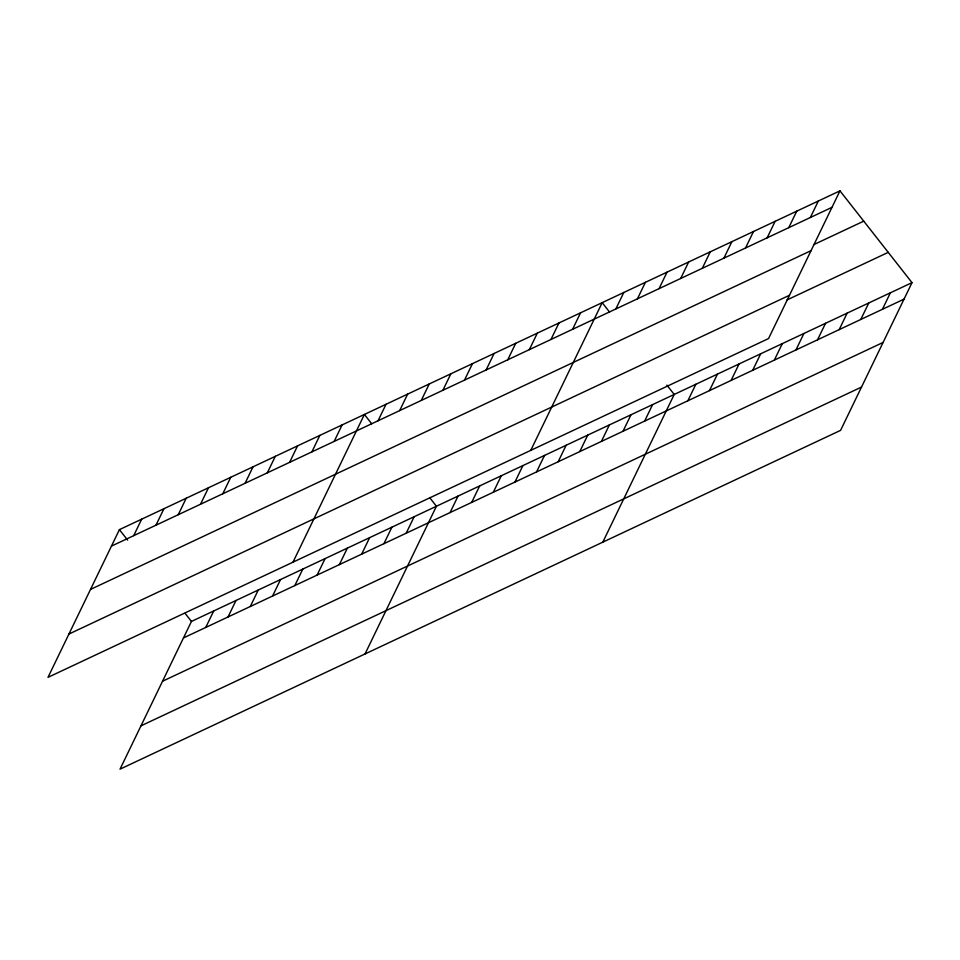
<?xml version="1.0" encoding="UTF-8"?>
<svg xmlns="http://www.w3.org/2000/svg" width="960" height="960" viewBox="0 0 960 960"><rect width="100%" height="100%" fill="white"/><g stroke="black" fill="none" stroke-linecap="round" stroke-linejoin="round"><path stroke-width="1.44" d="M839.964 190.848L119.412 529.644L48 677.352L768.552 338.568L839.964 190.848L912 282.648L840.588 430.356L120.036 769.152L191.448 621.432L912 282.648M133.716 535.644L141.672 519.168M155.976 525.18L163.944 508.692M178.248 514.704L186.216 498.228M200.52 504.24L208.488 487.752M222.792 493.764L230.76 477.276M245.064 483.288L253.032 466.812M267.336 472.824L275.304 456.336M205.752 627.444L213.72 610.968M289.608 462.348L297.576 445.86M228.024 616.98L235.992 600.492M311.88 451.872L319.848 435.396M250.296 606.504L258.264 590.016M334.152 441.408L342.12 424.92M272.568 596.028L280.536 579.552M292.992 562.164L364.392 414.456L371.712 423.768M294.84 585.564L302.808 569.076M378.048 420.768L386.016 404.292M317.112 575.088L325.08 558.612M399.66 410.604L407.628 394.128M339.384 564.612L347.352 548.136M421.272 400.44L429.24 383.964M361.656 554.148L369.624 537.66M442.896 390.276L450.864 373.8M383.928 543.672L391.896 527.196M464.508 380.112L472.476 363.636M406.188 533.208L414.156 516.72M486.132 369.948L494.1 353.472M365.028 653.964L436.428 506.244L430.032 498.096M507.744 359.784L515.712 343.308M450.084 512.568L458.052 496.08M529.356 349.62L537.324 333.144M471.696 502.404L479.664 485.916M550.98 339.456L558.948 322.98M493.32 492.24L501.288 475.764M572.592 329.292L580.56 312.816M514.932 482.076L522.9 465.6M530.772 450.36L602.184 302.652L609.492 311.976M536.544 471.912L544.512 455.436M615.828 308.976L623.796 292.488M558.168 461.748L566.136 445.272M637.44 298.812L645.408 282.324M579.78 451.584L587.748 435.108M659.064 288.648L667.032 272.16M601.404 441.42L609.372 424.944M680.676 278.484L688.644 261.996M623.016 431.256L630.984 414.78M702.288 268.32L710.256 251.832M644.628 421.092L652.596 404.616M723.912 258.156L731.88 241.668M602.808 542.16L674.22 394.452L666.9 385.128M745.524 247.992L753.492 231.504M687.864 400.764L695.832 384.288M767.148 237.828L775.116 221.34M709.488 390.6L717.456 374.124M788.76 227.664L796.728 211.176M731.1 380.436L739.068 363.96M810.372 217.5L818.34 201.012M752.712 370.272L760.68 353.796M774.336 360.12L782.304 343.632M795.948 349.956L803.916 333.468M817.56 339.792L825.528 323.304M839.184 329.628L847.152 313.14M860.796 319.464L868.764 302.976M882.42 309.3L890.388 292.812M111.444 546.12L831.996 207.336M813.744 244.644L863.736 221.148M90.504 589.428L811.056 250.644M68.94 634.044L789.492 295.26M786.9 300L888.228 252.36M183.48 637.92L904.032 299.136M162.54 681.228L883.092 342.444M140.976 725.844L861.528 387.06M119.412 529.644L127.632 540.12M185.04 613.284L191.448 621.432"/></g></svg>
